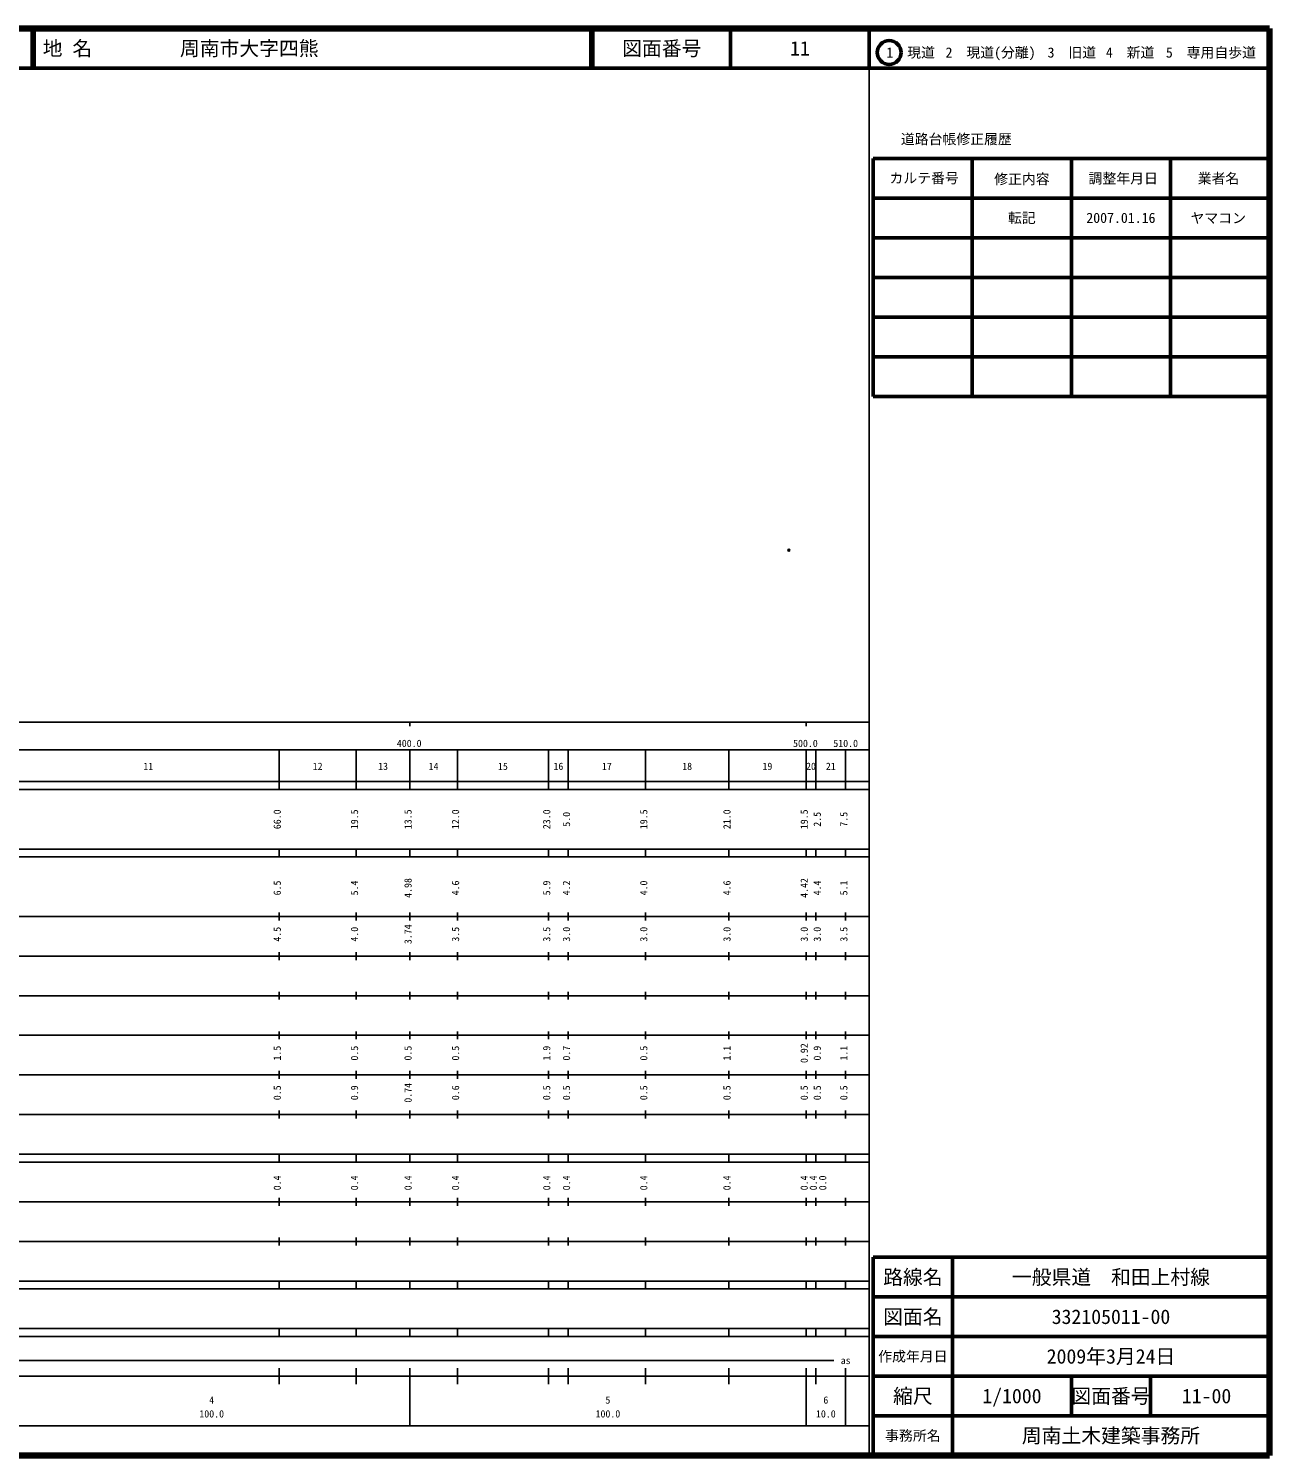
# Model space of a CAD drawing. Units: millimetres on the paper. Extents: x 40 to 680, y 20 to 380.
# Drawn here: x 366.8 to 680, y 20 to 380 of the extents above; entities that cross this region are included whole.
import ezdxf
from ezdxf.enums import TextEntityAlignment as Align

# ---------------------------------------------------------------- set-up
doc = ezdxf.new("R2010")
doc.units = ezdxf.units.MM
doc.header["$PDMODE"] = 32
doc.header["$PDSIZE"] = 0.5
doc.layers.add('M-OTRS', color=6, linetype='Continuous')
doc.layers.add('M-TTL-TXT', color=7, linetype='Continuous')
for name, color, linetype, lineweight in [('M-TTL', 2, 'Continuous', 140), ('M-TTL-BAND', 7, 'Continuous', 25), ('M-TTL-FRAM', 2, 'Continuous', 50), ('M-TTL-LINE', 7, 'Continuous', 50)]:
    doc.layers.add(name, color=color, linetype=linetype, lineweight=lineweight)
doc.styles.add('ＭＳ ゴシック', font='')
doc.styles.get('ＭＳ ゴシック').set_extended_font_data('MS Gothic')

msp = doc.modelspace()

# ---------------------------------------------------------------- linework, layer by layer
at = {"layer": 'M-OTRS'}
msp.add_point((558.718, 248.384), dxfattribs=at)
at = {"layer": 'M-TTL'}
for p, q in [((680, 380), (40, 380)), ((680, 20), (680, 380)), ((40, 20), (680, 20))]:
    msp.add_line(p, q, dxfattribs=at)
at = {"layer": 'M-TTL-BAND'}
for p, q in [((579, 20), (579, 370)), ((40, 205), (579, 205)), ((463.035, 205), (463.035, 204)), ((563.035, 205), (563.035, 204)), ((63.035, 198), (579, 198)), ((430.035, 188), (430.035, 198)), ((449.535, 188), (449.535, 198)), ((463.035, 188), (463.035, 198)), ((475.035, 188), (475.035, 198)), ((498.035, 188), (498.035, 198)), ((503.035, 188), (503.035, 198)), ((522.535, 188), (522.535, 198)), ((543.535, 188), (543.535, 198)), ((563.035, 188), (563.035, 198)), ((565.535, 188), (565.535, 198)), ((573.035, 188), (573.035, 198)), ((40, 190), (579, 190)), ((40, 188), (579, 188)), ((40, 173), (579, 173)), ((430.035, 171), (430.035, 173)), ((449.535, 171), (449.535, 173)), ((463.035, 171), (463.035, 173)), ((475.035, 171), (475.035, 173)), ((498.035, 171), (498.035, 173)), ((503.035, 171), (503.035, 173)), ((522.535, 171), (522.535, 173)), ((543.535, 171), (543.535, 173)), ((563.035, 171), (563.035, 173)), ((565.535, 171), (565.535, 173)), ((573.035, 171), (573.035, 173)), ((40, 171), (579, 171)), ((40, 156), (579, 156)), ((430.035, 155), (430.035, 157)), ((449.535, 155), (449.535, 157)), ((463.035, 155), (463.035, 157)), ((475.035, 155), (475.035, 157)), ((498.035, 155), (498.035, 157)), ((503.035, 155), (503.035, 157)), ((522.535, 155), (522.535, 157)), ((543.535, 155), (543.535, 157)), ((563.035, 155), (563.035, 157)), ((565.535, 155), (565.535, 157)), ((573.035, 155), (573.035, 157)), ((46, 146), (579, 146)), ((430.035, 145), (430.035, 147)), ((449.535, 145), (449.535, 147)), ((463.035, 145), (463.035, 147)), ((475.035, 145), (475.035, 147)), ((498.035, 145), (498.035, 147)), ((503.035, 145), (503.035, 147)), ((522.535, 145), (522.535, 147)), ((543.535, 145), (543.535, 147)), ((563.035, 145), (563.035, 147)), ((565.535, 145), (565.535, 147)), ((573.035, 145), (573.035, 147)), ((430.035, 135), (430.035, 137)), ((449.535, 135), (449.535, 137)), ((463.035, 135), (463.035, 137)), ((475.035, 135), (475.035, 137)), ((498.035, 135), (498.035, 137)), ((503.035, 135), (503.035, 137)), ((522.535, 135), (522.535, 137)), ((543.535, 135), (543.535, 137)), ((563.035, 135), (563.035, 137)), ((565.535, 135), (565.535, 137)), ((573.035, 135), (573.035, 137)), ((52, 136), (579, 136)), ((46, 126), (579, 126)), ((430.035, 125), (430.035, 127)), ((449.535, 125), (449.535, 127)), ((463.035, 125), (463.035, 127)), ((475.035, 125), (475.035, 127)), ((498.035, 125), (498.035, 127)), ((503.035, 125), (503.035, 127)), ((522.535, 125), (522.535, 127)), ((543.535, 125), (543.535, 127)), ((563.035, 125), (563.035, 127)), ((565.535, 125), (565.535, 127)), ((573.035, 125), (573.035, 127)), ((52, 116), (579, 116)), ((430.035, 115), (430.035, 117)), ((449.535, 115), (449.535, 117)), ((463.035, 115), (463.035, 117)), ((475.035, 115), (475.035, 117)), ((498.035, 115), (498.035, 117)), ((503.035, 115), (503.035, 117)), ((522.535, 115), (522.535, 117)), ((543.535, 115), (543.535, 117)), ((563.035, 115), (563.035, 117)), ((565.535, 115), (565.535, 117)), ((573.035, 115), (573.035, 117)), ((46, 106), (579, 106)), ((430.035, 105), (430.035, 107)), ((449.535, 105), (449.535, 107)), ((463.035, 105), (463.035, 107)), ((475.035, 105), (475.035, 107)), ((498.035, 105), (498.035, 107)), ((503.035, 105), (503.035, 107)), ((522.535, 105), (522.535, 107)), ((543.535, 105), (543.535, 107)), ((563.035, 105), (563.035, 107)), ((565.535, 105), (565.535, 107)), ((573.035, 105), (573.035, 107)), ((40, 96), (579, 96)), ((40, 94), (579, 94)), ((430.035, 94), (430.035, 96)), ((449.535, 94), (449.535, 96)), ((463.035, 94), (463.035, 96)), ((475.035, 94), (475.035, 96)), ((498.035, 94), (498.035, 96)), ((503.035, 94), (503.035, 96)), ((522.535, 94), (522.535, 96)), ((543.535, 94), (543.535, 96)), ((563.035, 94), (563.035, 96)), ((565.535, 94), (565.535, 96)), ((573.035, 94), (573.035, 96)), ((49, 84), (579, 84)), ((430.035, 83), (430.035, 85)), ((449.535, 83), (449.535, 85)), ((463.035, 83), (463.035, 85)), ((475.035, 83), (475.035, 85)), ((498.035, 83), (498.035, 85)), ((503.035, 83), (503.035, 85)), ((522.535, 83), (522.535, 85)), ((543.535, 83), (543.535, 85)), ((563.035, 83), (563.035, 85)), ((565.535, 83), (565.535, 85)), ((573.035, 83), (573.035, 85)), ((40, 74), (579, 74)), ((430.035, 73), (430.035, 75)), ((449.535, 73), (449.535, 75)), ((463.035, 73), (463.035, 75)), ((475.035, 73), (475.035, 75)), ((498.035, 73), (498.035, 75)), ((503.035, 73), (503.035, 75)), ((522.535, 73), (522.535, 75)), ((543.535, 73), (543.535, 75)), ((563.035, 73), (563.035, 75)), ((565.535, 73), (565.535, 75)), ((573.035, 73), (573.035, 75)), ((40, 64), (579, 64)), ((40, 62), (579, 62)), ((430.035, 62), (430.035, 64)), ((449.535, 62), (449.535, 64)), ((463.035, 62), (463.035, 64)), ((475.035, 62), (475.035, 64)), ((498.035, 62), (498.035, 64)), ((503.035, 62), (503.035, 64)), ((522.535, 62), (522.535, 64)), ((543.535, 62), (543.535, 64)), ((563.035, 62), (563.035, 64)), ((565.535, 62), (565.535, 64)), ((573.035, 62), (573.035, 64)), ((40, 52), (579, 52)), ((430.035, 50), (430.035, 52)), ((449.535, 50), (449.535, 52)), ((463.035, 50), (463.035, 52)), ((475.035, 50), (475.035, 52)), ((498.035, 50), (498.035, 52)), ((503.035, 50), (503.035, 52)), ((522.535, 50), (522.535, 52)), ((543.535, 50), (543.535, 52)), ((563.035, 50), (563.035, 52)), ((565.535, 50), (565.535, 52)), ((573.035, 50), (573.035, 52)), ((40, 50), (579, 50)), ((66.035, 44), (570.035, 44)), ((40, 40), (579, 40)), ((430.035, 38), (430.035, 42)), ((449.535, 38), (449.535, 42)), ((463.035, 27.5), (463.035, 42)), ((475.035, 38), (475.035, 42)), ((498.035, 38), (498.035, 42)), ((503.035, 38), (503.035, 42)), ((522.535, 38), (522.535, 42)), ((543.535, 38), (543.535, 42)), ((563.035, 27.5), (563.035, 42)), ((565.535, 38), (565.535, 42)), ((573.035, 27.5), (573.035, 42)), ((63.035, 27.5), (579, 27.5))]:
    msp.add_line(p, q, dxfattribs=at)
at = {"layer": 'M-TTL-FRAM'}
for p, q in [((580, 347.197), (580, 287.197)), ((580, 347.197), (680, 347.197)), ((580, 287.197), (680, 287.197)), ((680, 70), (580, 70)), ((580, 70), (580, 20))]:
    msp.add_line(p, q, dxfattribs=at)
at = {"layer": 'M-TTL-LINE'}
for p, q in [((367.75, 380), (367.75, 370)), ((368.25, 380), (368.25, 370)), ((508.747, 380), (508.747, 370)), ((509.247, 380), (509.247, 370)), ((543.997, 380), (543.997, 370)), ((579, 380), (579, 370)), ((40, 370), (680, 370)), ((605, 347.197), (605, 287.197)), ((630, 347.197), (630, 287.197)), ((655, 347.197), (655, 287.197)), ((580, 337.197), (680, 337.197)), ((580, 327.197), (680, 327.197)), ((580, 317.197), (680, 317.197)), ((580, 307.197), (680, 307.197)), ((580, 297.197), (680, 297.197)), ((600, 70), (600, 20)), ((680, 60), (580, 60)), ((680, 50), (580, 50)), ((680, 40), (580, 40)), ((630, 40), (630, 30)), ((650, 40), (650, 30)), ((680, 30), (580, 30))]:
    msp.add_line(p, q, dxfattribs=at)
msp.add_circle((584.031, 373.958), 3, dxfattribs=at)

# ---------------------------------------------------------------- texts
at = {"layer": 'M-TTL-BAND', "style": 'ＭＳ ゴシック'}
for s, p in [('400.0', (462.88, 198.195)), ('500.0', (562.88, 198.195)), ('510.0', (573.035, 198.195)), ('11', (397.035, 192.405)), ('12', (439.785, 192.405)), ('13', (456.285, 192.405)), ('14', (469.035, 192.405)), ('15', (486.535, 192.405)), ('16', (500.535, 192.405)), ('17', (512.785, 192.405)), ('18', (533.035, 192.405)), ('19', (553.285, 192.405)), ('20', (564.285, 192.405)), ('21', (569.285, 192.405)), ('as', (573.035, 42.5)), ('4', (413.035, 32.523)), ('5', (513.035, 32.523)), ('6', (568.035, 32.523)), ('100.0', (413.035, 29.033)), ('100.0', (513.035, 29.033)), ('10.0', (568.035, 29.033))]:
    msp.add_text(s, height=1.833, dxfattribs=at).set_placement(p, align=Align.BOTTOM_CENTER)
for s, p in [('66.0', (431.035, 180.5)), ('19.5', (450.535, 180.5)), ('13.5', (464.035, 180.5)), ('12.0', (476.035, 180.5)), ('23.0', (499.035, 180.5)), ('5.0', (504.035, 180.5)), ('19.5', (523.535, 180.5)), ('21.0', (544.535, 180.5)), ('19.5', (564.035, 180.5)), ('2.5', (567.325, 180.5)), ('7.5', (574.035, 180.5)), ('6.5', (431.035, 163.174)), ('5.4', (450.535, 163.174)), ('4.98', (464.035, 163.174)), ('4.6', (476.035, 163.174)), ('5.9', (499.035, 163.174)), ('4.2', (504.035, 163.174)), ('4.0', (523.535, 163.174)), ('4.6', (544.535, 163.174)), ('4.42', (564.035, 163.174)), ('4.4', (567.325, 163.174)), ('5.1', (574.035, 163.174)), ('4.5', (431.035, 151.5)), ('4.0', (450.535, 151.5)), ('3.74', (464.035, 151.5)), ('3.5', (476.035, 151.5)), ('3.5', (499.035, 151.5)), ('3.0', (504.035, 151.5)), ('3.0', (523.535, 151.5)), ('3.0', (544.535, 151.5)), ('3.0', (564.035, 151.5)), ('3.0', (567.325, 151.5)), ('3.5', (574.035, 151.5)), ('1.5', (431.035, 121.5)), ('0.5', (450.535, 121.5)), ('0.5', (464.035, 121.5)), ('0.5', (476.035, 121.5)), ('1.9', (499.035, 121.5)), ('0.7', (504.035, 121.5)), ('0.5', (523.535, 121.5)), ('1.1', (544.535, 121.5)), ('0.92', (564.035, 121.5)), ('0.9', (567.325, 121.5)), ('1.1', (574.035, 121.5)), ('0.5', (431.035, 111.5)), ('0.9', (450.535, 111.5)), ('0.74', (464.035, 111.5)), ('0.6', (476.035, 111.5)), ('0.5', (499.035, 111.5)), ('0.5', (504.035, 111.5)), ('0.5', (523.535, 111.5)), ('0.5', (544.535, 111.5)), ('0.5', (564.035, 111.5)), ('0.5', (567.325, 111.5)), ('0.5', (574.035, 111.5)), ('0.4', (431.035, 88.764)), ('0.4', (450.535, 88.764)), ('0.4', (464.035, 88.764)), ('0.4', (476.035, 88.764)), ('0.4', (499.035, 88.764)), ('0.4', (504.035, 88.764)), ('0.4', (523.535, 88.764)), ('0.4', (544.535, 88.764)), ('0.4', (564.035, 88.764)), ('0.4', (566.325, 88.764)), ('0.0', (568.695, 88.764))]:
    msp.add_text(s, height=1.833, rotation=90, dxfattribs=at).set_placement(p, align=Align.BOTTOM_CENTER)
at = {"layer": 'M-TTL-TXT', "style": 'ＭＳ ゴシック'}
for s, p in [('地 名', (370.38, 375)), ('周南市大字四熊', (405.024, 375))]:
    msp.add_text(s, height=3.666, dxfattribs=at).set_placement(p, align=Align.MIDDLE_LEFT)
for s, height, p in [('図面番号', 3.666, (526.622, 375)), ('11', 3.666, (561.497, 375)), ('1\u3000現道', 2.566, (589.448, 373.958)), ('2\u3000現道(分離)', 2.566, (609.619, 373.958)), ('3\u3000旧道', 2.566, (630.121, 373.958)), ('4\u3000新道', 2.566, (644.824, 373.958)), ('5\u3000専用自歩道', 2.566, (665.228, 373.958)), ('道路台帳修正履歴', 2.566, (600.968, 352.113)), ('カルテ番号', 2.566, (592.839, 342.277)), ('修正内容', 2.566, (617.509, 342.023)), ('調整年月日', 2.566, (643.089, 342.197)), ('業者名', 2.566, (667.134, 342.197)), ('転記', 2.566, (617.5, 332.245)), ('2007.01.16', 2.566, (642.5, 332.245)), ('ヤマコン', 2.566, (667.077, 332.189)), ('路線名', 3.666, (590, 65)), ('路線名', 3.666, (590, 65)), ('一般県道\u3000和田上村線', 3.666, (640, 65)), ('図面名', 3.666, (590, 55)), ('図面名', 3.666, (590, 55)), ('332105011-00', 3.666, (640, 55)), ('2009年3月24日', 3.666, (640, 45)), ('作成年月日', 2.566, (590, 45)), ('作成年月日', 2.566, (590, 45)), ('縮尺', 3.666, (590, 35)), ('縮尺', 3.666, (590, 35)), ('1/1000', 3.666, (615, 35)), ('図面番号', 3.666, (640, 35)), ('図面番号', 3.666, (640, 35)), ('11-00', 3.666, (664.125, 35)), ('事務所名', 2.566, (590, 25)), ('事務所名', 2.566, (590, 25)), ('周南土木建築事務所', 3.666, (640, 25))]:
    msp.add_text(s, height=height, dxfattribs=at).set_placement(p, align=Align.MIDDLE_CENTER)

doc.saveas('drawing.dxf')
